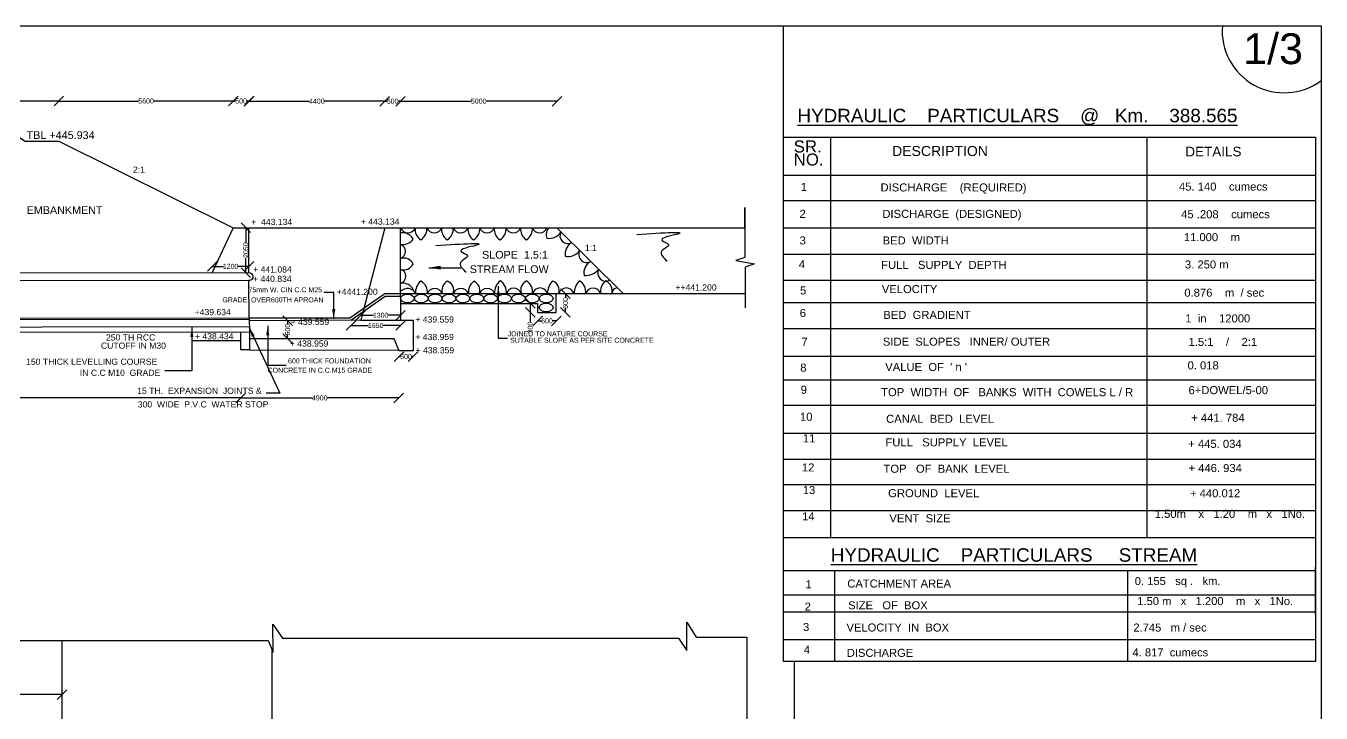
# Model space of a CAD drawing. Header units: millimetres. Extents: x 2933 to 10982, y 3497 to 8355.
# Drawn here: x 7621 to 10982, y 6572 to 8355 of the extents above; entities that cross this region are included whole.
import ezdxf

# ---------------------------------------------------------------- set-up
doc = ezdxf.new("R2010")
doc.units = ezdxf.units.MM
doc.header["$MEASUREMENT"] = 0
for name, color, linetype in [('DIMENSIONS', 7, 'Continuous'), ('DRAWING', 7, 'Continuous'), ('TEXT', 7, 'Continuous')]:
    doc.layers.add(name, color=color, linetype=linetype)
doc.styles.get("Standard").update_dxf_attribs({"font": 'arial.ttf', "height": 13})
doc.dimstyles.get("Standard").update_dxf_attribs({"dimtxt": 13, "dimasz": 25, "dimexe": 0.18, "dimexo": 0.0625, "dimgap": 0.09, "dimtad": 0, "dimdec": 0, "dimzin": 0, "dimdsep": 46, "dimtxsty": 'Standard', "dimblk": 'OBLIQUE', "dimcen": 0.09, "dimse1": 1, "dimse2": 1, "dimadec": 0, "dimazin": 0, "dimtfac": 1, "dimtdec": 0, "dimtofl": 0, "dimtmove": 0, "dimatfit": 3, "dimfxl": 1, "dimtolj": 1, "dimtzin": 0, "dimarcsym": 0})

# ---------------------------------------------------------------- blocks, each defined once
blk = doc.blocks.new('_Oblique')
at = {"color": 0, "linetype": 'ByBlock', "lineweight": -2}
blk.add_line((-0.5, -0.5), (0.5, 0.5), dxfattribs=at)
blk = doc.blocks.new('*D13')
at = {"layer": 'Defpoints', "color": 0}
for p in [(7706, 8160.6), (7382.5, 8056.5), (7706, 8056.3)]:
    blk.add_point(p, dxfattribs=at)
at = {"layer": 'DIMENSIONS', "color": 0, "lineweight": -2}
for p, q in [((7382.5, 8160.6), (7524.8, 8160.6)), ((7706, 8160.6), (7563.8, 8160.6))]:
    blk.add_line(p, q, dxfattribs=at)
at = {"layer": 'DIMENSIONS', "color": 0, "lineweight": -2, "xscale": 25, "yscale": 25, "zscale": 25, "rotation": 180}
blk.add_blockref('_Oblique', (7382.5, 8160.6), dxfattribs=at)
at = {"layer": 'DIMENSIONS', "color": 0, "lineweight": -2, "xscale": 25, "yscale": 25, "zscale": 25}
blk.add_blockref('_Oblique', (7706, 8160.6), dxfattribs=at)
at = {"layer": 'DIMENSIONS', "color": 0, "insert": (7544.3, 8160.6), "char_height": 13, "attachment_point": 5}
blk.add_mtext('\\A1;5000', dxfattribs=at)
blk = doc.blocks.new('*D14')
at = {"layer": 'Defpoints', "color": 0}
for p in [(8158.7, 8160.6), (7706, 8056.3), (8158.7, 7831.8)]:
    blk.add_point(p, dxfattribs=at)
at = {"layer": 'DIMENSIONS', "color": 0, "lineweight": -2}
for p, q in [((7706, 8160.6), (7912.9, 8160.6)), ((8158.7, 8160.6), (7951.8, 8160.6))]:
    blk.add_line(p, q, dxfattribs=at)
at = {"layer": 'DIMENSIONS', "color": 0, "lineweight": -2, "xscale": 25, "yscale": 25, "zscale": 25, "rotation": 180}
blk.add_blockref('_Oblique', (7706, 8160.6), dxfattribs=at)
at = {"layer": 'DIMENSIONS', "color": 0, "lineweight": -2, "xscale": 25, "yscale": 25, "zscale": 25}
blk.add_blockref('_Oblique', (8158.7, 8160.6), dxfattribs=at)
at = {"layer": 'DIMENSIONS', "color": 0, "insert": (7932.3, 8160.6), "char_height": 13, "attachment_point": 5}
blk.add_mtext('\\A1;5600', dxfattribs=at)
blk = doc.blocks.new('*D15')
at = {"layer": 'Defpoints', "color": 0}
for p in [(8199.2, 8160.6), (8158.7, 7831.8), (8199.2, 7831.8)]:
    blk.add_point(p, dxfattribs=at)
at = {"layer": 'DIMENSIONS', "color": 0, "lineweight": -2}
for p, q in [((8158.7, 8160.6), (8164.5, 8160.6)), ((8199.2, 8160.6), (8193.4, 8160.6))]:
    blk.add_line(p, q, dxfattribs=at)
at = {"layer": 'DIMENSIONS', "color": 0, "lineweight": -2, "xscale": 25, "yscale": 25, "zscale": 25, "rotation": 180}
blk.add_blockref('_Oblique', (8158.7, 8160.6), dxfattribs=at)
at = {"layer": 'DIMENSIONS', "color": 0, "lineweight": -2, "xscale": 25, "yscale": 25, "zscale": 25}
blk.add_blockref('_Oblique', (8199.2, 8160.6), dxfattribs=at)
at = {"layer": 'DIMENSIONS', "color": 0, "insert": (8179, 8160.6), "char_height": 13, "attachment_point": 5}
blk.add_mtext('\\A1;500', dxfattribs=at)
blk = doc.blocks.new('*D16')
at = {"layer": 'Defpoints', "color": 0}
for p in [(8551.7, 8160.1), (8199.4, 7831.8), (8551.7, 7831.8)]:
    blk.add_point(p, dxfattribs=at)
at = {"layer": 'DIMENSIONS', "color": 0, "lineweight": -2}
for p, q in [((8199.4, 8160.1), (8355.9, 8160.1)), ((8551.7, 8160.1), (8395.3, 8160.1))]:
    blk.add_line(p, q, dxfattribs=at)
at = {"layer": 'DIMENSIONS', "color": 0, "lineweight": -2, "xscale": 25, "yscale": 25, "zscale": 25, "rotation": 180}
blk.add_blockref('_Oblique', (8199.4, 8160.1), dxfattribs=at)
at = {"layer": 'DIMENSIONS', "color": 0, "lineweight": -2, "xscale": 25, "yscale": 25, "zscale": 25}
blk.add_blockref('_Oblique', (8551.7, 8160.1), dxfattribs=at)
at = {"layer": 'DIMENSIONS', "color": 0, "insert": (8375.6, 8160.1), "char_height": 13, "attachment_point": 5}
blk.add_mtext('\\A1;4400', dxfattribs=at)
blk = doc.blocks.new('*D17')
at = {"layer": 'Defpoints', "color": 0}
for p in [(8592.6, 8160.1), (8551.7, 7831.8), (8592.6, 7831.8)]:
    blk.add_point(p, dxfattribs=at)
at = {"layer": 'DIMENSIONS', "color": 0, "lineweight": -2}
for p, q in [((8551.7, 8160.1), (8557.8, 8160.1)), ((8592.6, 8160.1), (8586.6, 8160.1))]:
    blk.add_line(p, q, dxfattribs=at)
at = {"layer": 'DIMENSIONS', "color": 0, "lineweight": -2, "xscale": 25, "yscale": 25, "zscale": 25, "rotation": 180}
blk.add_blockref('_Oblique', (8551.7, 8160.1), dxfattribs=at)
at = {"layer": 'DIMENSIONS', "color": 0, "lineweight": -2, "xscale": 25, "yscale": 25, "zscale": 25}
blk.add_blockref('_Oblique', (8592.6, 8160.1), dxfattribs=at)
at = {"layer": 'DIMENSIONS', "color": 0, "insert": (8572.2, 8160.1), "char_height": 13, "attachment_point": 5}
blk.add_mtext('\\A1;500', dxfattribs=at)
blk = doc.blocks.new('*D18')
at = {"layer": 'Defpoints', "color": 0}
for p in [(8998.6, 8160.1), (8592.6, 7831.8), (8998.6, 7831.8)]:
    blk.add_point(p, dxfattribs=at)
at = {"layer": 'DIMENSIONS', "color": 0, "lineweight": -2}
for p, q in [((8592.6, 8160.1), (8776.1, 8160.1)), ((8998.6, 8160.1), (8815.1, 8160.1))]:
    blk.add_line(p, q, dxfattribs=at)
at = {"layer": 'DIMENSIONS', "color": 0, "lineweight": -2, "xscale": 25, "yscale": 25, "zscale": 25, "rotation": 180}
blk.add_blockref('_Oblique', (8592.6, 8160.1), dxfattribs=at)
at = {"layer": 'DIMENSIONS', "color": 0, "lineweight": -2, "xscale": 25, "yscale": 25, "zscale": 25}
blk.add_blockref('_Oblique', (8998.6, 8160.1), dxfattribs=at)
at = {"layer": 'DIMENSIONS', "color": 0, "insert": (8795.6, 8160.1), "char_height": 13, "attachment_point": 5}
blk.add_mtext('\\A1;5000', dxfattribs=at)
blk = doc.blocks.new('*D25')
at = {"layer": 'Defpoints', "color": 0}
for p in [(8177.9, 7514.5), (4437.8, 7395.4), (8177.9, 7390)]:
    blk.add_point(p, dxfattribs=at)
at = {"layer": 'DIMENSIONS', "color": 0, "lineweight": -2}
for p, q in [((4437.8, 7390), (6283.2, 7390)), ((8177.9, 7390), (6332.4, 7390))]:
    blk.add_line(p, q, dxfattribs=at)
at = {"layer": 'DIMENSIONS', "color": 0, "lineweight": -2, "xscale": 25, "yscale": 25, "zscale": 25, "rotation": 180}
blk.add_blockref('_Oblique', (4437.8, 7390), dxfattribs=at)
at = {"layer": 'DIMENSIONS', "color": 0, "lineweight": -2, "xscale": 25, "yscale": 25, "zscale": 25}
blk.add_blockref('_Oblique', (8177.9, 7390), dxfattribs=at)
at = {"layer": 'DIMENSIONS', "color": 0, "insert": (6307.8, 7390), "char_height": 13, "attachment_point": 5}
blk.add_mtext('\\A1;52975', dxfattribs=at)
blk = doc.blocks.new('*D26')
at = {"layer": 'Defpoints', "color": 0}
for p in [(8177.9, 7514.5), (8588.2, 7514.4), (8588.2, 7390)]:
    blk.add_point(p, dxfattribs=at)
at = {"layer": 'DIMENSIONS', "color": 0, "lineweight": -2}
for p, q in [((8177.9, 7390), (8363.3, 7390)), ((8588.2, 7390), (8402.8, 7390))]:
    blk.add_line(p, q, dxfattribs=at)
at = {"layer": 'DIMENSIONS', "color": 0, "lineweight": -2, "xscale": 25, "yscale": 25, "zscale": 25, "rotation": 180}
blk.add_blockref('_Oblique', (8177.9, 7390), dxfattribs=at)
at = {"layer": 'DIMENSIONS', "color": 0, "lineweight": -2, "xscale": 25, "yscale": 25, "zscale": 25}
blk.add_blockref('_Oblique', (8588.2, 7390), dxfattribs=at)
at = {"layer": 'DIMENSIONS', "color": 0, "insert": (8383.1, 7390), "char_height": 13, "attachment_point": 5}
blk.add_mtext('\\A1;4900', dxfattribs=at)
blk = doc.blocks.new('*D35')
at = {"layer": 'Defpoints', "color": 0}
for p in [(8199.2, 7731.5), (8104.2, 7715.3), (8199.2, 7715.3)]:
    blk.add_point(p, dxfattribs=at)
at = {"layer": 'DIMENSIONS', "color": 0, "lineweight": -2}
for p, q in [((8104.2, 7731.5), (8132.9, 7731.5)), ((8199.2, 7731.5), (8170.6, 7731.5))]:
    blk.add_line(p, q, dxfattribs=at)
at = {"layer": 'DIMENSIONS', "color": 0, "lineweight": -2, "xscale": 25, "yscale": 25, "zscale": 25, "rotation": 180}
blk.add_blockref('_Oblique', (8104.2, 7731.5), dxfattribs=at)
at = {"layer": 'DIMENSIONS', "color": 0, "lineweight": -2, "xscale": 25, "yscale": 25, "zscale": 25}
blk.add_blockref('_Oblique', (8199.2, 7731.5), dxfattribs=at)
at = {"layer": 'DIMENSIONS', "color": 0, "insert": (8151.7, 7731.5), "char_height": 13, "attachment_point": 5}
blk.add_mtext('\\A1;1200', dxfattribs=at)
blk = doc.blocks.new('*D36')
at = {"layer": 'Defpoints', "color": 0}
for p in [(8199.4, 7831.8), (8191.3, 7715.3), (8199.5, 7715.3)]:
    blk.add_point(p, dxfattribs=at)
at = {"layer": 'DIMENSIONS', "color": 0, "lineweight": -2}
for p, q in [((8191.3, 7831.8), (8191.3, 7793.1)), ((8191.3, 7715.3), (8191.3, 7754))]:
    blk.add_line(p, q, dxfattribs=at)
at = {"layer": 'DIMENSIONS', "color": 0, "lineweight": -2, "xscale": 25, "yscale": 25, "zscale": 25}
for p, rotation in [((8191.3, 7831.8), 90), ((8191.3, 7715.3), 270)]:
    blk.add_blockref('_Oblique', p, dxfattribs=dict(at, rotation=rotation))
at = {"layer": 'DIMENSIONS', "color": 0, "insert": (8191.3, 7773.6), "char_height": 13, "attachment_point": 5, "rotation": 90}
blk.add_mtext('\\A1;2050', dxfattribs=at)
blk = doc.blocks.new('*D37')
at = {"layer": 'Defpoints', "color": 0}
for p in [(8299.6, 7590.9), (8299.6, 7543.7), (8299.6, 7543.7)]:
    blk.add_point(p, dxfattribs=at)
at = {"layer": 'DIMENSIONS', "color": 0, "lineweight": -2}
for p, q in [((8299.6, 7590.9), (8299.6, 7581.8)), ((8299.6, 7543.7), (8299.6, 7552.8))]:
    blk.add_line(p, q, dxfattribs=at)
at = {"layer": 'DIMENSIONS', "color": 0, "lineweight": -2, "xscale": 25, "yscale": 25, "zscale": 25}
for p, rotation in [((8299.6, 7590.9), 90), ((8299.6, 7543.7), 270)]:
    blk.add_blockref('_Oblique', p, dxfattribs=dict(at, rotation=rotation))
at = {"layer": 'DIMENSIONS', "color": 0, "insert": (8299.6, 7567.3), "char_height": 13, "attachment_point": 5, "rotation": 90}
blk.add_mtext('\\A1;600', dxfattribs=at)
blk = doc.blocks.new('*D38')
at = {"layer": 'Defpoints', "color": 0}
for p in [(8592.6, 7604.6), (8489.6, 7591.9), (8592.6, 7591.9)]:
    blk.add_point(p, dxfattribs=at)
at = {"layer": 'DIMENSIONS', "color": 0, "lineweight": -2}
for p, q in [((8489.6, 7604.6), (8522.2, 7604.6)), ((8592.6, 7604.6), (8560, 7604.6))]:
    blk.add_line(p, q, dxfattribs=at)
at = {"layer": 'DIMENSIONS', "color": 0, "lineweight": -2, "xscale": 25, "yscale": 25, "zscale": 25, "rotation": 180}
blk.add_blockref('_Oblique', (8489.6, 7604.6), dxfattribs=at)
at = {"layer": 'DIMENSIONS', "color": 0, "lineweight": -2, "xscale": 25, "yscale": 25, "zscale": 25}
blk.add_blockref('_Oblique', (8592.6, 7604.6), dxfattribs=at)
at = {"layer": 'DIMENSIONS', "color": 0, "insert": (8541.1, 7604.6), "char_height": 13, "attachment_point": 5}
blk.add_mtext('\\A1;1300', dxfattribs=at)
blk = doc.blocks.new('*D39')
at = {"layer": 'Defpoints', "color": 0}
for p in [(8463.9, 7591.8), (8592.6, 7591.8), (8592.6, 7578.1)]:
    blk.add_point(p, dxfattribs=at)
at = {"layer": 'DIMENSIONS', "color": 0, "lineweight": -2}
for p, q in [((8463.9, 7578.1), (8509.4, 7578.1)), ((8592.6, 7578.1), (8547.1, 7578.1))]:
    blk.add_line(p, q, dxfattribs=at)
at = {"layer": 'DIMENSIONS', "color": 0, "lineweight": -2, "xscale": 25, "yscale": 25, "zscale": 25, "rotation": 180}
blk.add_blockref('_Oblique', (8463.9, 7578.1), dxfattribs=at)
at = {"layer": 'DIMENSIONS', "color": 0, "lineweight": -2, "xscale": 25, "yscale": 25, "zscale": 25}
blk.add_blockref('_Oblique', (8592.6, 7578.1), dxfattribs=at)
at = {"layer": 'DIMENSIONS', "color": 0, "insert": (8528.3, 7578.1), "char_height": 13, "attachment_point": 5}
blk.add_mtext('\\A1;1650', dxfattribs=at)
blk = doc.blocks.new('*D40')
at = {"layer": 'Defpoints', "color": 0}
for p in [(8588.6, 7512), (8625.4, 7512), (8625.4, 7497.5)]:
    blk.add_point(p, dxfattribs=at)
at = {"layer": 'DIMENSIONS', "color": 0, "lineweight": -2}
for p, q in [((8588.6, 7497.5), (8592.5, 7497.5)), ((8625.4, 7497.5), (8621.4, 7497.5))]:
    blk.add_line(p, q, dxfattribs=at)
at = {"layer": 'DIMENSIONS', "color": 0, "lineweight": -2, "xscale": 25, "yscale": 25, "zscale": 25, "rotation": 180}
blk.add_blockref('_Oblique', (8588.6, 7497.5), dxfattribs=at)
at = {"layer": 'DIMENSIONS', "color": 0, "lineweight": -2, "xscale": 25, "yscale": 25, "zscale": 25}
blk.add_blockref('_Oblique', (8625.4, 7497.5), dxfattribs=at)
at = {"layer": 'DIMENSIONS', "color": 0, "insert": (8607, 7497.5), "char_height": 13, "attachment_point": 5}
blk.add_mtext('\\A1;500', dxfattribs=at)
blk = doc.blocks.new('*D41')
at = {"layer": 'Defpoints', "color": 0}
for p in [(8948.5, 7635.4), (8929.3, 7611.9), (8948.5, 7611.9)]:
    blk.add_point(p, dxfattribs=at)
at = {"layer": 'DIMENSIONS', "color": 0, "lineweight": -2}
for p, q in [((8929.3, 7635.4), (8929.3, 7611.9)), ((8929.3, 7611.9), (8929.3, 7586.9))]:
    blk.add_line(p, q, dxfattribs=at)
at = {"layer": 'DIMENSIONS', "color": 0, "lineweight": -2, "xscale": 25, "yscale": 25, "zscale": 25}
for p, rotation in [((8929.3, 7635.4), 90), ((8929.3, 7611.9), 270)]:
    blk.add_blockref('_Oblique', p, dxfattribs=dict(at, rotation=rotation))
at = {"layer": 'DIMENSIONS', "color": 0, "insert": (8929.3, 7572.5), "char_height": 13, "attachment_point": 5, "rotation": 90}
blk.add_mtext('\\A1;300', dxfattribs=at)
blk = doc.blocks.new('*D42')
at = {"layer": 'Defpoints', "color": 0}
for p in [(8948.5, 7610), (8997, 7611.9), (8997, 7589.9)]:
    blk.add_point(p, dxfattribs=at)
at = {"layer": 'DIMENSIONS', "color": 0, "lineweight": -2}
for p, q in [((8948.5, 7589.9), (8958.3, 7589.9)), ((8997, 7589.9), (8987.2, 7589.9))]:
    blk.add_line(p, q, dxfattribs=at)
at = {"layer": 'DIMENSIONS', "color": 0, "lineweight": -2, "xscale": 25, "yscale": 25, "zscale": 25, "rotation": 180}
blk.add_blockref('_Oblique', (8948.5, 7589.9), dxfattribs=at)
at = {"layer": 'DIMENSIONS', "color": 0, "lineweight": -2, "xscale": 25, "yscale": 25, "zscale": 25}
blk.add_blockref('_Oblique', (8997, 7589.9), dxfattribs=at)
at = {"layer": 'DIMENSIONS', "color": 0, "insert": (8972.7, 7589.9), "char_height": 13, "attachment_point": 5}
blk.add_mtext('\\A1;600', dxfattribs=at)
blk = doc.blocks.new('*D43')
at = {"layer": 'Defpoints', "color": 0}
for p in [(8997, 7660.7), (8997, 7611.9), (9020.7, 7611.9)]:
    blk.add_point(p, dxfattribs=at)
at = {"layer": 'DIMENSIONS', "color": 0, "lineweight": -2}
for p, q in [((9020.7, 7660.7), (9020.7, 7650.8)), ((9020.7, 7611.9), (9020.7, 7621.8))]:
    blk.add_line(p, q, dxfattribs=at)
at = {"layer": 'DIMENSIONS', "color": 0, "lineweight": -2, "xscale": 25, "yscale": 25, "zscale": 25}
for p, rotation in [((9020.7, 7660.7), 90), ((9020.7, 7611.9), 270)]:
    blk.add_blockref('_Oblique', p, dxfattribs=dict(at, rotation=rotation))
at = {"layer": 'DIMENSIONS', "color": 0, "insert": (9020.7, 7636.3), "char_height": 13, "attachment_point": 5, "rotation": 90}
blk.add_mtext('\\A1;600', dxfattribs=at)
blk = doc.blocks.new('*D62')
at = {"layer": 'Defpoints', "color": 0}
for p in [(7390.2, 6620.4), (7714.4, 6620.4), (7714.4, 6620.4)]:
    blk.add_point(p, dxfattribs=at)
at = {"layer": 'DIMENSIONS', "color": 0, "lineweight": -2}
for p, q in [((7390.2, 6620.4), (7532.8, 6620.4)), ((7714.4, 6620.4), (7571.8, 6620.4))]:
    blk.add_line(p, q, dxfattribs=at)
at = {"layer": 'DIMENSIONS', "color": 0, "lineweight": -2, "xscale": 25, "yscale": 25, "zscale": 25, "rotation": 180}
blk.add_blockref('_Oblique', (7390.2, 6620.4), dxfattribs=at)
at = {"layer": 'DIMENSIONS', "color": 0, "lineweight": -2, "xscale": 25, "yscale": 25, "zscale": 25}
blk.add_blockref('_Oblique', (7714.4, 6620.4), dxfattribs=at)
at = {"layer": 'DIMENSIONS', "color": 0, "insert": (7552.3, 6620.4), "char_height": 13, "attachment_point": 5}
blk.add_mtext('\\A1;5000', dxfattribs=at)

msp = doc.modelspace()

# ---------------------------------------------------------------- linework, layer by layer
at = {"layer": 'DIMENSIONS', "color": 0}
for points in [[(10981.7, 3496.7), (2933.5, 3496.7), (2933.5, 8355.5), (10981.7, 8355.5)], [(9586.8, 8066.6), (10967.4, 8066.6), (10967.4, 6706.4), (9586.8, 6706.4)]]:
    msp.add_lwpolyline(points, close=True, dxfattribs=at)
for points in [[(9586.8, 8066.6), (9586.8, 8355.5)], [(9708.7, 8066.6), (9708.7, 7028.3)], [(10530, 7028.3), (10530, 8066.6)], [(9586.8, 7968.5), (10967.4, 7968.5)], [(9586.8, 7902.8), (10967.4, 7902.8)], [(9586.8, 7831.1), (10967.4, 7831.1)], [(9586.8, 7763.5), (10967.4, 7763.5)], [(9586.8, 7695.8), (10967.4, 7695.8)], [(9586.8, 7638.1), (10967.4, 7638.1)], [(9586.8, 7570.4), (10967.4, 7570.4)], [(9586.8, 7498.7), (10967.4, 7498.7)], [(9586.8, 7437), (10967.4, 7437)], [(9586.8, 7371.3), (10967.4, 7371.3)], [(9586.8, 7299), (10967.4, 7299)], [(9586.8, 7231.3), (10967.4, 7231.3)], [(9586.8, 7165.6), (10967.4, 7165.6)], [(9586.8, 7097.9), (10967.4, 7097.9)], [(9586.8, 7028.3), (10967.4, 7028.3)], [(9586.8, 6942.7), (10967.4, 6942.7)], [(9720.1, 6706.4), (9720.1, 6942.7)], [(10478.9, 6942.7), (10478.9, 6706.4)], [(10965.9, 6950.7), (10967.4, 6706.4)], [(9586.8, 6879), (10967.4, 6879)], [(9586.8, 6835.2), (10967.4, 6835.2)], [(9586.8, 6763.5), (10967.4, 6763.5)]]:
    msp.add_lwpolyline(points, dxfattribs=at)
at = {"layer": 'DIMENSIONS'}
msp.add_lwpolyline([(9615.4, 4638.8), (9615.4, 6706.4)], dxfattribs=at)
at = {"layer": 'DIMENSIONS', "color": 0}
msp.add_arc((10885.9, 8342.9), 161, 175.5097, 306.5416, dxfattribs=at)
at = {"layer": 'DRAWING', "color": 0}
for points in [[(3079.8, 7765.8), (4294.2, 7758.2), (4439.3, 7828.9), (4478.9, 7828.9), (4928, 8053.5), (5488.6, 8053.5), (5959.7, 7742.4), (6923.6, 7745.1), (7382.5, 8056.5), (7469.6, 8100.6), (7550.9, 8100.6), (7618.2, 8056.3), (7706, 8056.3), (8158.7, 7831.8), (8199.4, 7831.8), (9486.4, 7831.8), (9486.4, 7884.3), (9486.4, 7831.8), (9486.4, 7754.4), (9462.9, 7747), (9511.5, 7737.8), (9487.1, 7729.6), (9487.1, 7624.2)], [(8158.7, 7831.8), (8104.2, 7715.3)], [(8199.2, 7715.3), (8199.2, 7831.8)], [(8200.2, 7598), (8460.8, 7598), (8552.2, 7660.7), (8592.6, 7660.7), (8592.6, 7831.8)], [(8551.7, 7831.8), (8489.6, 7591.9), (8200.2, 7590.4)], [(8998.6, 7831.8), (9170.7, 7660.7)], [(4437.7, 7594.4), (8200.2, 7598), (8199.3, 7694.4)], [(8463.9, 7591.8), (8552.8, 7653.9), (8592.6, 7653.9), (8592.6, 7660.7)], [(8592.6, 7660.7), (9487.1, 7660.7)], [(8592.6, 7635.4), (8948.5, 7635.4), (8948.5, 7611.9), (8997, 7611.9), (8997, 7660.7)], [(8592.6, 7653.9), (8592.6, 7591.9)], [(8200.2, 7598), (8200.4, 7561.8)], [(4437.7, 7591.2), (8200.2, 7594.9)], [(8200.3, 7574.4), (4437.9, 7568.4)], [(8489.6, 7591.9), (8625.4, 7591.9), (8625.4, 7512), (8589.2, 7512), (8576.5, 7543.7), (8200.4, 7543.7)], [(4468.8, 7558.7), (8200.4, 7561.8), (8200.4, 7514.5), (8177.9, 7514.5), (8177.9, 7561.8)], [(8177.9, 7538.1), (8052, 7538.1), (8052, 7561.7)], [(8200.4, 7514.5), (8588.2, 7514.4)], [(5822.4, 6760.4), (8249.6, 6760.4), (8262.5, 6730.2), (8261.5, 6802.9), (8286.7, 6766.9), (9314.3, 6766.9), (9335.7, 6734.5), (9335.4, 6808.2), (9360.3, 6769.3), (9491.4, 6769.3), (9491.4, 6337.2), (9457.6, 6329.3), (9522, 6330.7), (9491.4, 6319.8), (9491.4, 4982.1), (9441.2, 4971.8), (9538.3, 4973.2), (9491.4, 4957.2), (9491.4, 4651.3), (3068.3, 4651.3)], [(7714.4, 5734), (7714.4, 6760.4)], [(8259.6, 6347.4), (8259.4, 6737.5)]]:
    msp.add_lwpolyline(points, dxfattribs=at)
msp.add_lwpolyline([(4438.5, 7712.6), (8199.2, 7715.3, -1.068193), (8197.9, 7694.5), (4437.7, 7690.8)], format="xyb", dxfattribs=at)
for centre, radius, start, end in [((8611.7, 7838.9), 20.3, 200.5365, 339.4635), ((8663.4, 7827.7), 32.9, 172.9543, 236.9969), ((8626.9, 7829), 34.3, 302.7376, 4.6418), ((8680.2, 7838.9), 20.3, 200.5365, 339.4635), ((8731.9, 7827.7), 32.9, 172.9543, 236.9969), ((8695.4, 7829), 34.3, 302.7376, 4.6418), ((8748.7, 7838.9), 20.3, 200.5365, 339.4635), ((8800.4, 7827.7), 32.9, 172.9543, 236.9969), ((8763.9, 7829), 34.3, 302.7376, 4.6418), ((8817.1, 7838.9), 20.3, 200.5365, 339.4635), ((8868.8, 7827.7), 32.9, 172.9543, 236.9969), ((8832.4, 7829), 34.3, 302.7376, 4.6418), ((8885.6, 7838.9), 20.3, 200.5365, 339.4635), ((8937.3, 7827.7), 32.9, 172.9543, 236.9969), ((8900.8, 7829), 34.3, 302.7376, 4.6418), ((8954.1, 7838.9), 20.3, 200.5365, 339.4635), ((8992.7, 7814), 22.2, 127.0577, 205.2015), ((8597.1, 7786.5), 32.4, 28.8444, 97.8863), ((8598.7, 7820.5), 32.5, 259.3267, 325.5899), ((8978.3, 7840.5), 36.4, 261.0764, 328.1105), ((9026.6, 7810.9), 20.3, 149.3035, 301.0513), ((8586.5, 7770.4), 19.1, 288.8571, 71.1429), ((9055.6, 7762.8), 35.9, 121.0552, 187.1209), ((9028.2, 7793.7), 36.3, 256.744, 324.9084), ((9075.9, 7762.2), 20.8, 149.2934, 301.0614), ((8600.1, 7724.8), 28.5, 27.8938, 105.0915), ((8600.8, 7749.1), 26.8, 252.3309, 335.8177), ((9101.1, 7715.3), 32.5, 116.4997, 192.8474), ((8588.4, 7705.8), 18.3, 283.3279, 76.6721), ((9072.6, 7753.4), 45.5, 265.9429, 319.4462), ((9125.8, 7714), 21.1, 152.1274, 298.2274), ((8597.5, 7656.6), 31.7, 25.2373, 98.8147), ((8610.5, 7649.8), 24.1, 26.9548, 137.7252), ((8667.3, 7665), 35.7, 127.8614, 186.8666), ((8632.5, 7666), 30, 349.7759, 64.5603), ((8681.5, 7653.1), 20.8, 21.3178, 158.6822), ((8727.8, 7668.6), 28.1, 117.9258, 196.3442), ((8704.2, 7668.9), 26.6, 341.9926, 66.7696), ((8749.3, 7652.9), 21.3, 21.4161, 158.5839), ((8804.8, 7664.6), 35.9, 128.3584, 186.2801), ((8772.3, 7668.2), 26.7, 343.7696, 67.3984), ((8817.4, 7653.7), 20.8, 19.8005, 160.1995), ((8872.4, 7664.8), 35.7, 125.0793, 186.6025), ((8833.7, 7665.8), 33.6, 351.3414, 57.3483), ((8886.6, 7654), 20.8, 18.9402, 161.0598), ((8930, 7670), 25.5, 112.0438, 201.3744), ((8902.2, 7665.8), 33.3, 351.3026, 56.8906), ((8954.6, 7655.4), 20.1, 15.1653, 164.8347), ((9014.2, 7662.9), 40.2, 130.5431, 183.1853), ((8977.7, 7668.7), 26.9, 342.6873, 67.3431), ((9023.3, 7654.5), 20.9, 17.2818, 162.7181), ((9090.8, 7661.1), 47.5, 135.799, 180.4544), ((9040.9, 7666.1), 32.3, 350.4513, 60.7058), ((9092.5, 7654.4), 20.7, 17.8454, 162.1546), ((9146, 7666.7), 34.3, 127.386, 190.0829), ((9113.7, 7668.4), 28.1, 344.1244, 65.8931), ((9156.1, 7660.5), 15.4, 92.7881, 179.394)]:
    msp.add_arc(centre, radius, start, end, dxfattribs=at)
for centre in [(8610.6, 7648.2), (8646.6, 7648.2), (8682.6, 7648.2), (8718.6, 7648.2), (8754.6, 7648.2), (8790.6, 7648.2), (8826.6, 7648.2), (8862.6, 7648.2), (8898.6, 7648.2), (8934.6, 7648.2), (8970.6, 7648.2), (8970.6, 7624.8)]:
    msp.add_ellipse(centre, major_axis=(-18, 0), ratio=0.633234, dxfattribs=at)
at = {"layer": 'TEXT', "color": 0}
for points in [[(9205.9, 7814.6), (9309.2, 7814.6), (9271.8, 7798.9), (9288.1, 7788.1), (9270.2, 7770.8), (9284.3, 7745.4)], [(8684.3, 7785.7), (8787.6, 7785.7), (8750.3, 7770), (8766.5, 7759.2), (8748.6, 7741.9), (8762.7, 7716.5)]]:
    msp.add_spline(points, degree=3, dxfattribs=at)

# ---------------------------------------------------------------- texts
at = {"layer": 'DIMENSIONS', "color": 0}
msp.add_text('1/3', height=80, dxfattribs=at).set_placement((10779.4, 8256.3))
at = {"layer": 'TEXT', "color": 0}
for s, height, p in [('%%UHYDRAULIC    PARTICULARS    @   Km.    388.565', 35, (9622.8, 8105.3)), ('TBL +445.934', 20, (7622.5, 8062.1)), ('SR.', 31.29, (9613, 8027)), ('DESCRIPTION ', 26.073, (9868.3, 8017.8)), ('DETAILS', 25, (10629.5, 8016.8)), ('NO.', 31.29, (9613, 7993.1)), ('2:1', 16, (7898.5, 7974.5)), ('1', 20.9, (9631.3, 7927.2)), ('DISCHARGE    (REQUIRED)', 20.859, (9838.4, 7925.9)), ('45. 140    cumecs', 20.859, (10612.9, 7928.1)), ('EMBANKMENT', 20, (7622.4, 7867.4)), ('2', 20.9, (9628.3, 7857.3)), ('DISCHARGE  (DESIGNED)', 20.859, (9843.1, 7857.3)), ('45 .208    cumecs', 20.859, (10618.6, 7856.4)), ('+  443.134', 16, (8205.4, 7838.8)), ('+ 443.134', 16, (8489.8, 7839.6)), ('3', 20.9, (9628.3, 7788.4)), ('BED  WIDTH', 20.86, (9843.8, 7788.3)), ('11.000    m', 20.859, (10625.4, 7796.9)), ('SLOPE  1.5:1', 20, (8804.3, 7751.6)), ('1:1', 16, (9071.3, 7771.5)), ('+ 441.084', 16, (8210.4, 7715.5)), ('STREAM FLOW', 20, (8772.4, 7714.2)), ('4', 20.9, (9626.5, 7726.9)), ('FULL   SUPPLY  DEPTH', 20.859, (9840, 7724.9)), ('3. 250 m', 20.86, (10628.3, 7726)), ('+ 440.834', 16, (8210.1, 7691)), ('75mm W. CIN C.C M25', 13, (8198.3, 7664.3)), ('+4441.200', 16, (8427.1, 7657.5)), ('++441.200', 16, (9306.2, 7668.8)), ('5', 20.9, (9629.5, 7658.7)), ('VELOCITY', 20.86, (9841.7, 7662.2)), ('0.876    m  / sec', 20.859, (10626.8, 7652.8)), ('GRADE  OVER600TH APROAN', 13, (8130.3, 7638.2)), ('+439.634', 16, (8058.5, 7604.9)), ('+ 439.559', 16, (8631.2, 7585.7)), ('6', 20.9, (9628.8, 7600.1)), ('BED  GRADIENT', 20.859, (9845.5, 7595.1)), ('1  in    12000', 20.859, (10629.4, 7586)), ('+ 439.559', 16, (8307.6, 7579.5)), ('JOINED TO NATURE COURSE', 13, (8870.7, 7549.9)), ('CUTOFF IN M30', 16, (7815.1, 7517.8)), ('250 TH RCC', 16, (7828.4, 7539.1)), ('+ 438.434', 16, (8059.2, 7542.1)), ('+ 438.959', 16, (8305.5, 7523.2)), ('+ 438.959', 16, (8631.2, 7540.2)), ('SUTABLE SLOPE AS PER SITE CONCRETE', 13, (8877.2, 7533.3)), ('7', 20.9, (9633, 7525.3)), ('SIDE  SLOPES   INNER/ OUTER', 20.859, (9844.5, 7525.7)), ('1.5:1    /    2:1', 20.859, (10637.6, 7525.1)), ('+ 438.359', 16, (8631.8, 7505.9)), ('150 THICK LEVELLING COURSE', 16, (7621.1, 7476.2)), ('IN C.C M10  GRADE', 16, (7760.6, 7447.4)), ('CONCRETE IN C.C.M15 GRADE', 13, (8247.7, 7455.6)), ('600 THICK FOUNDATION', 13, (8300.8, 7479.7)), ('8', 20.9, (9630, 7458.3)), ("VALUE  OF  ' n '", 20.859, (9850.6, 7460)), ('0. 018', 20.86, (10635.1, 7464.2)), ('15 TH.  EXPANSION  JOINTS &', 16, (7909.4, 7400.7)), ('9', 20.9, (9631.2, 7400.9)), ('TOP  WIDTH  OF   BANKS  WITH  COWELS L / R', 20.859, (9840, 7394.7)), ('6+DOWEL/5-00', 20.859, (10637.6, 7399.9)), ('300  WIDE  P.V.C  WATER STOP', 16, (7910.9, 7365.4)), ('10', 20.86, (9629.4, 7330.9)), ('CANAL  BED  LEVEL', 20.859, (9852.8, 7325.6)), ('+ 441. 784', 20.86, (10644.6, 7328.2)), ('11', 20.86, (9636.6, 7274.8)), ('FULL   SUPPLY  LEVEL', 20.859, (9851.1, 7264.5)), ('+ 445. 034', 20.86, (10637, 7260.6)), ('12', 20.86, (9634.2, 7199.3)), ('TOP   OF  BANK  LEVEL', 20.859, (9846, 7196)), ('+ 446. 934', 20.86, (10637.6, 7197.8)), ('13', 20.86, (9636.6, 7140.7)), ('GROUND  LEVEL', 20.859, (9858.2, 7132.5)), ('+ 440.012', 20.86, (10641.4, 7132.3)), ('14', 20.86, (9634.8, 7072.5)), ('1.50m    x   1.20    m   x   1No.', 20.859, (10550, 7078.9)), ('VENT  SIZE', 20.86, (9861.4, 7067.5)), ('%%UHYDRAULIC    PARTICULARS     STREAM', 35, (9709.4, 6965.1)), ('0. 155   sq .   km.', 20.768, (10498.1, 6904.6)), ('1', 20.8, (9643.6, 6896)), ('CATCHMENT AREA', 20.768, (9752.2, 6898.1)), ('2', 20.8, (9641.5, 6838.2)), ('SIZE   OF  BOX', 20.768, (9754.4, 6841.7)), ('1.50 m   x   1.200    m   x   1No.', 20.768, (10504.5, 6852.6)), ('3', 20.8, (9637.3, 6785.4)), ('VELOCITY  IN  BOX', 20.768, (9750.1, 6784)), ('2.745   m / sec', 20.768, (10494.5, 6783.9)), ('4', 20.8, (9639.4, 6726.9)), ('DISCHARGE', 20.77, (9750.8, 6718.3)), ('4. 817  cumecs', 20.768, (10492.1, 6719.5))]:
    msp.add_text(s, height=height, dxfattribs=at).set_placement(p)

# ---------------------------------------------------------------- dimensions: what is measured, and where the dimension line sits
at = {"layer": 'DIMENSIONS', "color": 0}
for base, p1, p2, text, picture, middle in [((7706, 8160.6), (7382.5, 8056.5), (7706, 8056.3), '5000', '*D13', (7544.3, 8160.6)), ((8158.7, 8160.6), (7706, 8056.3), (8158.7, 7831.8), '5600', '*D14', (7932.3, 8160.6)), ((8199.2, 8160.6), (8158.7, 7831.8), (8199.2, 7831.8), '500', '*D15', (8179, 8160.6)), ((8551.7, 8160.1), (8199.4, 7831.8), (8551.7, 7831.8), '4400', '*D16', (8375.6, 8160.1)), ((8592.6, 8160.1), (8551.7, 7831.8), (8592.6, 7831.8), '500', '*D17', (8572.2, 8160.1)), ((8998.6, 8160.1), (8592.6, 7831.8), (8998.6, 7831.8), '5000', '*D18', (8795.6, 8160.1)), ((8199.2, 7731.5), (8104.2, 7715.3), (8199.2, 7715.3), '1200', '*D35', (8151.7, 7731.5)), ((8592.6, 7604.6), (8489.6, 7591.9), (8592.6, 7591.9), '1300', '*D38', (8541.1, 7604.6)), ((8997, 7589.9), (8948.5, 7610), (8997, 7611.9), '600', '*D42', (8972.7, 7589.9)), ((8592.6, 7578.1), (8463.9, 7591.8), (8592.6, 7591.8), '1650', '*D39', (8528.3, 7578.1)), ((8177.9, 7390), (4437.8, 7395.4), (8177.9, 7514.5), '52975', '*D25', (6307.8, 7390)), ((8588.2, 7390), (8177.9, 7514.5), (8588.2, 7514.4), '4900', '*D26', (8383.1, 7390)), ((8625.4, 7497.5), (8588.6, 7512), (8625.4, 7512), '500', '*D40', (8607, 7497.5)), ((7714.4, 6620.4), (7390.2, 6620.4), (7714.4, 6620.4), '5000', '*D62', (7552.3, 6620.4))]:
    dim = msp.add_linear_dim(base=base, p1=p1, p2=p2, text=text, dimstyle='Standard', dxfattribs=at)
    dim.commit()
    dim.dimension.update_dxf_attribs({"geometry": picture, "text_midpoint": middle})
for base, p1, p2, text, picture, middle in [((8191.3, 7715.3), (8199.4, 7831.8), (8199.5, 7715.3), '2050', '*D36', (8191.3, 7773.6)), ((9020.7, 7611.9), (8997, 7660.7), (8997, 7611.9), '600', '*D43', (9020.7, 7636.3)), ((8929.3, 7611.9), (8948.5, 7635.4), (8948.5, 7611.9), '300', '*D41', (8929.3, 7572.5)), ((8299.6, 7543.7), (8299.6, 7590.9), (8299.6, 7543.7), '600', '*D37', (8299.6, 7567.3))]:
    dim = msp.add_linear_dim(base=base, p1=p1, p2=p2, angle=90, text=text, dimstyle='Standard', dxfattribs=at)
    dim.commit()
    dim.dimension.update_dxf_attribs({"geometry": picture, "text_midpoint": middle})

# ---------------------------------------------------------------- leaders
for points, override in [([(8666.5, 7728.1), (8748.8, 7728.1)], {"dimasz": 30, "dimgap": 0.09, "dimtad": 0}), ([(8846.3, 7680.3), (8846.3, 7545.3), (8869.9, 7545.3)], {"dimgap": 0.09, "dimtad": 0}), ([(8419.4, 7595.5), (8419.4, 7663.3), (8393.8, 7663.3)], {"dimgap": 0.09, "dimtad": 0}), ([(8051.1, 7573), (8051.1, 7460.4), (7981.4, 7460.4)], {"dimgap": 0.09, "dimtad": 0}), ([(8200.1, 7572.9), (8279.8, 7402.2), (8243.9, 7402.2)], {"dimgap": 0.09, "dimtad": 0}), ([(8248.1, 7577.2), (8248.1, 7475.3), (8296, 7475.3)], {"dimgap": 0.09, "dimtad": 0})]:
    msp.add_leader(points, dimstyle='Standard', override=override, dxfattribs=at)

doc.saveas('drawing.dxf')
